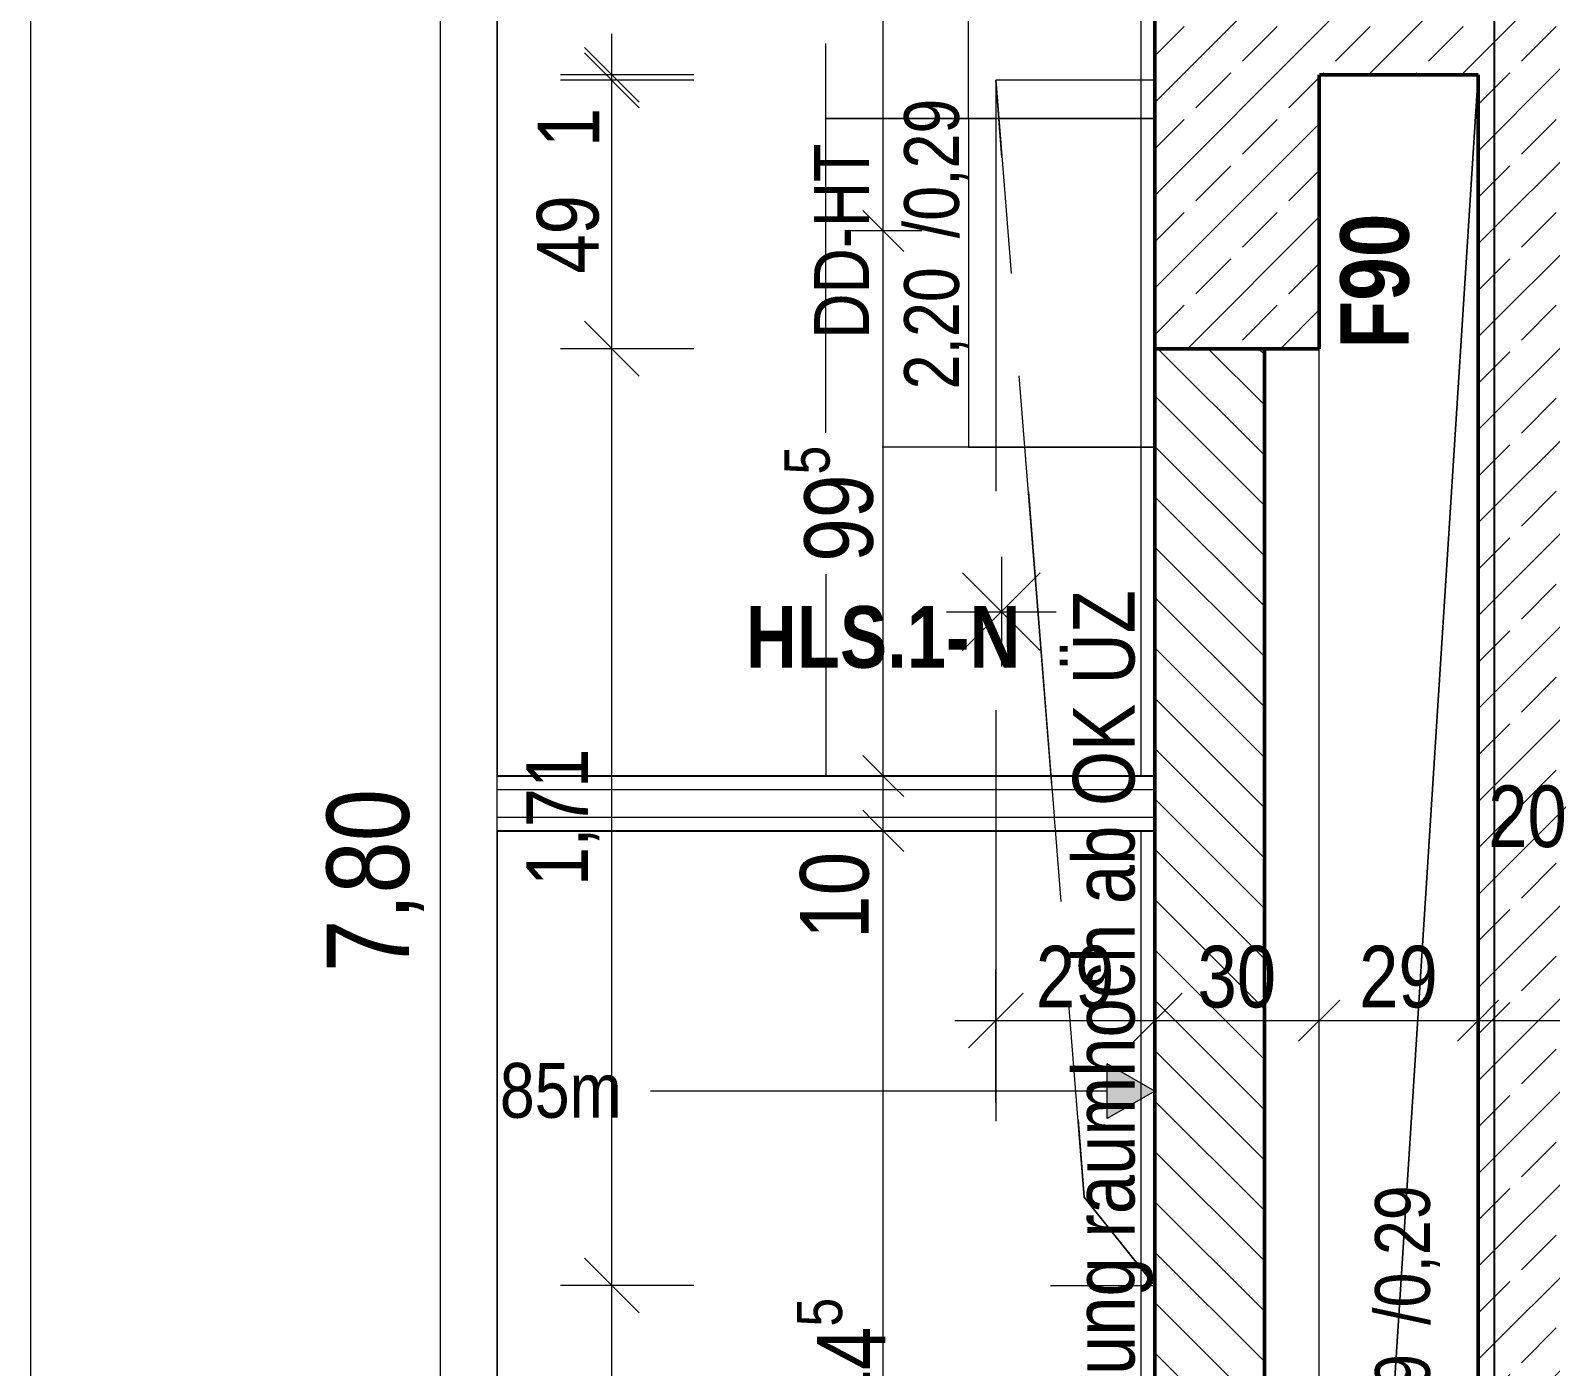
# Model space of a CAD drawing. Header units: centimetres. Extents: x 52.8 to 69.4, y 16.8 to 58.2.
# Drawn here: x 52.83 to 58.37, y 45.69 to 50.56 of the extents above; entities that cross this region are included whole.
import ezdxf
from ezdxf.xclip import XClip

# ---------------------------------------------------------------- set-up
doc = ezdxf.new("R2010")
doc.units = ezdxf.units.CM
doc.header["$MEASUREMENT"] = 0
doc.header["$XCLIPFRAME"] = 0
doc.set_wipeout_variables(frame=1)
for name, pattern in [('Achse', [50, 25, -12.5, 0, -12.5]), ('Strichlinie', [0.4, 0.3, -0.1]), ('Strichlinie_ eng', [0.23, 0.15, -0.08]), ('Wipeout_Contour', [100, 0, -100])]:
    doc.linetypes.add(name, pattern=pattern)
for name, color, linetype in [('6._6.OG mit 2x Wunschposition Steuerschränke (rot)_1_Achsen 50.gfb', 7, 'Continuous'), ('6._6.OG mit 2x Wunschposition Steuerschränke (rot)_1_Ausbauvariante Phantomplanung.gfb', 7, 'Continuous'), ('6._6.OG mit 2x Wunschposition Steuerschränke (rot)_1_Bemaßung 100.gfb', 7, 'Continuous'), ('6._6.OG mit 2x Wunschposition Steuerschränke (rot)_1_Bemaßung 50.gfb', 7, 'Continuous'), ('6._6.OG mit 2x Wunschposition Steuerschränke (rot)_1_Bodenbelag.gfb', 7, 'Continuous'), ('6._6.OG mit 2x Wunschposition Steuerschränke (rot)_1_Decken.gfb', 7, 'Continuous'), ('6._6.OG mit 2x Wunschposition Steuerschränke (rot)_1_Möblierung_ lose.gfb', 7, 'Continuous'), ('6._6.OG mit 2x Wunschposition Steuerschränke (rot)_1_Neubau_Wände innen TB.gfb', 7, 'Continuous'), ('6._6.OG mit 2x Wunschposition Steuerschränke (rot)_1_Neubau_Wände massiv.gfb', 7, 'Continuous'), ('6._6.OG mit 2x Wunschposition Steuerschränke (rot)_1_Raumstempel_gemeinsam.gfb', 7, 'Continuous'), ('6._6.OG mit 2x Wunschposition Steuerschränke (rot)_1_Raumstempel_TF.gfb', 7, 'Continuous'), ('6._6.OG mit 2x Wunschposition Steuerschränke (rot)_1_Text 1_50.gfb', 7, 'Continuous'), ('6._6.OG mit 2x Wunschposition Steuerschränke (rot)_1_Unterdecken.gfb', 7, 'Continuous'), ('6._6.OG mit 2x Wunschposition Steuerschränke (rot)_4_0', 7, 'Continuous'), ('6._6.OG mit 2x Wunschposition Steuerschränke (rot)_4_Bemaßung 100.gfb', 7, 'Continuous')]:
    doc.layers.add(name, color=color, linetype=linetype)
doc.styles.add('ERSTELLTER_STIL_2', font='ARIALNB.TTF')
doc.styles.add('ERSTELLTER_STIL_3', font='')
doc.styles.get('ERSTELLTER_STIL_3').set_extended_font_data('Arial Narrow')
pattern_1 = [(45, (42.56998, 24.06177), (-0.1697056, 0.1697056), []), (45, (42.48513, 24.14663), (-0.1697056, 0.1697056), [0.18, -0.06])]

# ---------------------------------------------------------------- blocks, each defined once
blk = doc.blocks.new('Zeichnung_2_1', base_point=(42.57, 24.0618))
at = {"layer": '6._6.OG mit 2x Wunschposition Steuerschränke (rot)_1_Bemaßung 50.gfb', "linetype": 'Continuous', "lineweight": 0, "true_color": 0x000000}
blk.add_hatch(color=18, dxfattribs=at).paths.add_polyline_path([(56.93, 46.6912), (56.7568, 46.7912), (56.7568, 46.5912)])
at = {"layer": '6._6.OG mit 2x Wunschposition Steuerschränke (rot)_1_Bemaßung 50.gfb', "color": 7, "linetype": 'Continuous', "lineweight": 13, "ltscale": 10}
for p, q in [((55.939, 49.8318), (55.939, 51.8518)), ((54.948, 50.4018), (54.948, 50.5518)), ((54.848, 50.5018), (55.048, 50.3018)), ((55.048, 50.2818), (54.848, 50.4818)), ((55.248, 50.4018), (54.7605, 50.4018)), ((55.248, 50.3818), (54.7605, 50.3818)), ((54.948, 50.3818), (54.948, 50.4018)), ((54.948, 49.4018), (54.948, 50.3818)), ((55.864, 49.9068), (56.014, 49.7568)), ((56.0796, 49.8318), (55.7984, 49.8318)), ((54.848, 49.5018), (55.048, 49.3018)), ((55.248, 49.4018), (54.7605, 49.4018)), ((56.93, 46.7614), (56.93, 47.2489)), ((56.35, 46.6489), (56.35, 47.1364)), ((56.93, 46.8082), (56.93, 47.0895)), ((57.53, 46.8082), (57.53, 47.0895)), ((56.45, 47.0489), (56.25, 46.8489)), ((56.83, 46.8489), (57.03, 47.0489)), ((57.005, 47.0239), (56.855, 46.8739)), ((57.605, 47.0239), (57.455, 46.8739)), ((56.2, 46.9489), (56.35, 46.9489)), ((56.35, 46.9489), (56.93, 46.9489)), ((56.8175, 46.9489), (56.93, 46.9489)), ((56.93, 46.9489), (57.08, 46.9489)), ((56.93, 46.9489), (57.53, 46.9489)), ((56.93, 46.6912), (56.7568, 46.7912)), ((56.7568, 46.5912), (56.7568, 46.7912)), ((55.3334, 46.6912), (55.09, 46.6912)), ((56.7568, 46.6912), (55.3334, 46.6912)), ((56.93, 46.6912), (56.7568, 46.5912)), ((54.848, 46.0818), (55.048, 45.8818)), ((55.248, 45.9818), (54.7605, 45.9818)), ((54.948, 44.2218), (54.948, 45.9818))]:
    blk.add_line(p, q, dxfattribs=at)
at = {"layer": '6._6.OG mit 2x Wunschposition Steuerschränke (rot)_1_Bodenbelag.gfb', "color": 7, "linetype": 'Continuous', "lineweight": 13, "ltscale": 10, "flags": 128}
blk.add_lwpolyline([(54.53, 53.8418), (56.93, 53.8418), (56.93, 47.8418), (54.53, 47.8418)], dxfattribs=at)
at = {"layer": '6._6.OG mit 2x Wunschposition Steuerschränke (rot)_1_Bodenbelag.gfb', "color": 8, "linetype": 'Continuous', "lineweight": 13, "ltscale": 10, "flags": 128}
blk.add_lwpolyline([(54.53, 47.6418), (56.93, 47.6418), (56.93, 41.2759)], dxfattribs=at)
at = {"layer": '6._6.OG mit 2x Wunschposition Steuerschränke (rot)_1_Decken.gfb', "color": 7, "linetype": 'Continuous', "lineweight": 13, "ltscale": 10, "flags": 128}
for points in [[(57.7153, 44.2165), (57.53, 43.8218), (57.53, 50.4018), (58.11, 50.4018)], [(58.11, 50.4018), (58.11, 43.8218), (57.53, 43.8218), (57.7153, 44.2165)]]:
    blk.add_lwpolyline(points, close=True, dxfattribs=at)
at = {"layer": '6._6.OG mit 2x Wunschposition Steuerschränke (rot)_1_Decken.gfb', "color": 7, "linetype": 'Strichlinie', "lineweight": 13, "ltscale": 10, "flags": 128}
blk.add_lwpolyline([(58.11, 43.7218), (57.53, 43.7218), (57.53, 50.4018), (58.11, 50.4018), (58.11, 45.7618), (58.11, 45.3618)], close=True, dxfattribs=at)
at = {"layer": '6._6.OG mit 2x Wunschposition Steuerschränke (rot)_1_Möblierung_ lose.gfb', "color": 7, "linetype": 'Continuous', "lineweight": 13, "ltscale": 10}
for p, q in [((55.73, 50.2418), (55.73, 51.4418)), ((56.93, 51.4418), (56.93, 50.2418)), ((56.93, 50.2418), (55.73, 50.2418)), ((55.73, 50.2418), (56.93, 50.2418)), ((55.73, 49.0418), (55.73, 50.2418)), ((56.93, 50.2418), (56.93, 49.0418)), ((56.93, 49.0418), (55.73, 49.0418)), ((56.93, 49.0418), (55.73, 49.0418)), ((56.37, 48.6418), (56.37, 48.2418)), ((56.2286, 48.5832), (56.5114, 48.3004)), ((56.5114, 48.5832), (56.2286, 48.3004)), ((56.17, 48.4418), (56.57, 48.4418))]:
    blk.add_line(p, q, dxfattribs=at)
at = {"layer": '6._6.OG mit 2x Wunschposition Steuerschränke (rot)_1_Möblierung_ lose.gfb', "color": 7, "linetype": 'Strichlinie_ eng', "lineweight": 13, "ltscale": 10}
for p, q in [((56.25, 50.2418), (56.25, 51.4418)), ((56.93, 51.4418), (56.93, 50.2418)), ((56.93, 50.2418), (56.25, 50.2418)), ((56.93, 50.2418), (56.25, 50.2418)), ((56.25, 50.2418), (56.25, 49.0418)), ((56.93, 49.0418), (56.93, 50.2418)), ((56.25, 49.0418), (56.93, 49.0418))]:
    blk.add_line(p, q, dxfattribs=at)
at = {"layer": '6._6.OG mit 2x Wunschposition Steuerschränke (rot)_1_Ausbauvariante Phantomplanung.gfb', "color": 9, "linetype": 'Continuous', "lineweight": 18, "insert": (56.0198, 45.2743), "char_height": 0.25, "attachment_point": 7, "rotation": 90, "style": 'ERSTELLTER_STIL_3'}
blk.add_mtext('\\A1;1,44{\\H0.66x;\\S5^  ;}', dxfattribs=at)
at = {"layer": '6._6.OG mit 2x Wunschposition Steuerschränke (rot)_1_Bemaßung 50.gfb', "color": 7, "linetype": 'Continuous', "lineweight": 13, "char_height": 0.225, "attachment_point": 7, "rotation": 90, "style": 'ERSTELLTER_STIL_3'}
for s, insert, width in [('\\A1;1', (54.903, 50.1378), 0.144), ('\\A1;49', (54.903, 49.6758), 0.288002)]:
    blk.add_mtext(s, dxfattribs=dict(at, insert=insert, width=width))
at = {"layer": '6._6.OG mit 2x Wunschposition Steuerschränke (rot)_1_Bemaßung 50.gfb', "color": 7, "linetype": 'Continuous', "lineweight": 13, "char_height": 0.225, "width": 0.288002, "attachment_point": 7, "style": 'ERSTELLTER_STIL_3'}
for s, insert in [('\\A1;29', (56.496, 46.9939)), ('\\A1;30', (57.086, 46.9939)), ('\\A1;29', (57.676, 46.9939))]:
    blk.add_mtext(s, dxfattribs=dict(at, insert=insert))
at = {"layer": '6._6.OG mit 2x Wunschposition Steuerschränke (rot)_1_Bemaßung 50.gfb', "color": 7, "linetype": 'Continuous', "lineweight": 13, "insert": (54.2145, 46.7942), "char_height": 0.2, "attachment_point": 1, "style": 'ERSTELLTER_STIL_3'}
blk.add_mtext('\\A1;\\pt0,2;+0,85m{\\H0.66x;\\S^  ;\\S^  ;\\S^  ;\\S^  ;\\S^  ;\\S^  ;\\S^  ;\\S^  ;\\S^  ;\\S^  ;\\S^  ;}', dxfattribs=at)
at = {"layer": '6._6.OG mit 2x Wunschposition Steuerschränke (rot)_1_Decken.gfb', "color": 7, "linetype": 'Continuous', "lineweight": 13, "insert": (56.2737, 49.7942), "char_height": 0.2, "attachment_point": 8, "rotation": 90, "line_spacing_factor": 0.985499, "style": 'ERSTELLTER_STIL_3'}
blk.add_mtext('\\A1;\\pt0;DD-HT\\P 2,20{\\H0.66x;\\S^  ;} /0,29{\\H0.66x;\\S^  ;\\S^  ;}', dxfattribs=at)
at = {"layer": '6._6.OG mit 2x Wunschposition Steuerschränke (rot)_1_Decken.gfb', "color": 7, "linetype": 'Continuous', "lineweight": 13, "insert": (57.9923, 45.3943), "char_height": 0.2, "attachment_point": 8, "rotation": 90, "style": 'ERSTELLTER_STIL_3'}
blk.add_mtext('\\A1;\\pt0;BD-TGA 3,29{\\H0.66x;\\S^  ;} /0,29{\\H0.66x;\\S^  ;\\S^  ;}', dxfattribs=at)
at = {"layer": '6._6.OG mit 2x Wunschposition Steuerschränke (rot)_1_Raumstempel_TF.gfb', "color": 7, "linetype": 'Continuous', "lineweight": 13, "insert": (55.4377, 48.234), "char_height": 0.225, "attachment_point": 7, "style": 'ERSTELLTER_STIL_2'}
blk.add_mtext('\\A1;HLS.1-N', dxfattribs=at)
at = {"layer": '6._6.OG mit 2x Wunschposition Steuerschränke (rot)_1_Text 1_50.gfb', "color": 7, "linetype": 'Continuous', "lineweight": 13, "insert": (57.6071, 49.4018), "char_height": 0.25, "attachment_point": 1, "rotation": 90, "style": 'ERSTELLTER_STIL_2'}
blk.add_mtext('\\A1;F90', dxfattribs=at)
at = {"color": 254, "linetype": 'Wipeout_Contour', "lineweight": 0, "ltscale": 293.735454}
blk.add_wipeout([(54.53, 47.7918), (56.93, 47.7918), (56.93, 47.8418), (54.53, 47.8418)], dxfattribs=at).dxf.layer = '6._6.OG mit 2x Wunschposition Steuerschränke (rot)_1_Neubau_Wände innen TB.gfb'
at = {"color": 254, "linetype": 'Wipeout_Contour', "lineweight": 0, "ltscale": 293.345063}
blk.add_wipeout([(54.53, 47.6418), (56.93, 47.6418), (56.93, 47.6918), (54.53, 47.6918)], dxfattribs=at).dxf.layer = '6._6.OG mit 2x Wunschposition Steuerschränke (rot)_1_Neubau_Wände innen TB.gfb'
at = {"layer": '6._6.OG mit 2x Wunschposition Steuerschränke (rot)_1_Ausbauvariante Phantomplanung.gfb', "color": 9, "linetype": 'Continuous', "lineweight": 18, "ltscale": 10}
for p, q in [((56.0796, 47.6418), (55.7984, 47.6418)), ((55.939, 44.7546), (55.939, 47.6418))]:
    blk.add_line(p, q, dxfattribs=at)
at = {"layer": '6._6.OG mit 2x Wunschposition Steuerschränke (rot)_1_Ausbauvariante Phantomplanung.gfb', "color": 9, "linetype": 'Continuous', "lineweight": 18, "ltscale": 10, "flags": 128}
blk.add_lwpolyline([(54.53, 42.6451), (56.88, 42.6451), (56.88, 47.6418), (54.53, 47.6418)], dxfattribs=at)
at = {"layer": '6._6.OG mit 2x Wunschposition Steuerschränke (rot)_1_Bemaßung 50.gfb', "color": 7, "linetype": 'Continuous', "lineweight": 13, "ltscale": 10}
for p, q in [((55.939, 47.8418), (55.939, 49.8318)), ((56.0796, 47.8418), (55.7984, 47.8418)), ((56.0796, 47.6418), (55.7984, 47.6418)), ((55.939, 47.5293), (55.939, 47.6418))]:
    blk.add_line(p, q, dxfattribs=at)
at = {"layer": '6._6.OG mit 2x Wunschposition Steuerschränke (rot)_1_Möblierung_ lose.gfb', "color": 7, "linetype": 'Continuous', "lineweight": 13, "ltscale": 10}
for p, q in [((55.73, 49.0418), (55.73, 47.8418)), ((56.93, 47.8418), (56.93, 49.0418)), ((55.73, 47.8418), (56.93, 47.8418))]:
    blk.add_line(p, q, dxfattribs=at)
at = {"layer": '6._6.OG mit 2x Wunschposition Steuerschränke (rot)_1_Neubau_Wände innen TB.gfb', "color": 7, "linetype": 'Continuous', "lineweight": 25, "ltscale": 10, "flags": 128}
for points in [[(56.93, 47.8418), (54.53, 47.8418)], [(54.53, 47.6418), (56.93, 47.6418)]]:
    blk.add_lwpolyline(points, dxfattribs=at)
at = {"layer": '6._6.OG mit 2x Wunschposition Steuerschränke (rot)_1_Unterdecken.gfb', "color": 7, "linetype": 'Continuous', "lineweight": 13, "ltscale": 10, "flags": 128}
blk.add_lwpolyline([(54.53, 47.8418), (56.88, 47.8418), (56.88, 53.8418), (54.53, 53.8418)], dxfattribs=at)
at = {"color": 254, "linetype": 'Wipeout_Contour', "lineweight": 0, "ltscale": 293.539863}
blk.add_wipeout([(54.53, 47.6918), (56.93, 47.6918), (56.93, 47.7918), (54.53, 47.7918)], dxfattribs=at).dxf.layer = '6._6.OG mit 2x Wunschposition Steuerschränke (rot)_1_Neubau_Wände innen TB.gfb'
at = {"layer": '6._6.OG mit 2x Wunschposition Steuerschränke (rot)_1_Ausbauvariante Phantomplanung.gfb', "color": 9, "linetype": 'Continuous', "lineweight": 18, "ltscale": 10}
for p, q in [((56.014, 47.5668), (55.864, 47.7168)), ((55.939, 47.6418), (55.939, 47.7543))]:
    blk.add_line(p, q, dxfattribs=at)
at = {"layer": '6._6.OG mit 2x Wunschposition Steuerschränke (rot)_1_Bemaßung 50.gfb', "color": 7, "linetype": 'Continuous', "lineweight": 13, "ltscale": 10}
for p, q in [((54.948, 45.9818), (54.948, 49.4018)), ((55.864, 47.9168), (56.014, 47.7668)), ((55.939, 47.6418), (55.939, 47.8418)), ((55.864, 47.7168), (56.014, 47.5668))]:
    blk.add_line(p, q, dxfattribs=at)
at = {"layer": '6._6.OG mit 2x Wunschposition Steuerschränke (rot)_1_Decken.gfb', "color": 8, "linetype": 'Strichlinie', "lineweight": 13, "ltscale": 10, "flags": 128}
for points in [[(69.4002, 56.0418), (69.17, 56.0418), (69.17, 56.6418), (66.17, 56.6418), (66.17, 56.0418), (65.77, 56.0418), (65.77, 56.6418), (62.77, 56.6418), (62.77, 56.0418), (59.77, 56.0418), (59.77, 56.4418), (58.57, 56.4418), (58.57, 56.0418), (56.93, 56.0418), (56.93, 41.2759)], [(56.93, 41.2759), (56.93, 55.0418), (54.53, 55.0418)]]:
    blk.add_lwpolyline(points, dxfattribs=at)
at = {"layer": '6._6.OG mit 2x Wunschposition Steuerschränke (rot)_1_Decken.gfb', "color": 7, "linetype": 'Strichlinie', "lineweight": 13, "ltscale": 10, "flags": 128}
blk.add_lwpolyline([(69.4002, 56.0418), (56.93, 56.0418), (56.93, 41.2759)], dxfattribs=at)
at = {"layer": '6._6.OG mit 2x Wunschposition Steuerschränke (rot)_1_Neubau_Wände innen TB.gfb', "color": 7, "linetype": 'Continuous', "lineweight": 13, "ltscale": 10}
for p, q in [((56.93, 47.7918), (54.53, 47.7918)), ((54.53, 47.6918), (56.93, 47.6918))]:
    blk.add_line(p, q, dxfattribs=at)
at = {"layer": '6._6.OG mit 2x Wunschposition Steuerschränke (rot)_1_Neubau_Wände innen TB.gfb', "color": 7, "linetype": 'Continuous', "lineweight": 13, "ltscale": 10, "flags": 128}
for points in [[(56.93, 47.7918), (56.93, 47.8418)], [(56.93, 47.6918), (56.93, 47.7918)], [(56.93, 47.6418), (56.93, 47.6918)]]:
    blk.add_lwpolyline(points, dxfattribs=at)
at = {"layer": '6._6.OG mit 2x Wunschposition Steuerschränke (rot)_1_Bemaßung 50.gfb', "color": 7, "linetype": 'Continuous', "lineweight": 13, "insert": (54.903, 47.4398), "char_height": 0.225, "width": 0.504002, "attachment_point": 7, "rotation": 90, "style": 'ERSTELLTER_STIL_3'}
blk.add_mtext('\\A1;1,71', dxfattribs=at)
at = {"layer": '6._6.OG mit 2x Wunschposition Steuerschränke (rot)_1_Text 1_50.gfb', "color": 7, "linetype": 'Continuous', "lineweight": 13, "insert": (56.9239, 44.2218), "char_height": 0.225, "attachment_point": 7, "rotation": 90, "style": 'ERSTELLTER_STIL_3'}
blk.add_mtext('\\A1;Montageöffnung raumhoch ab OK ÜZ', dxfattribs=at)
at = {"color": 254, "linetype": 'Wipeout_Contour', "lineweight": 0, "ltscale": 301.849842}
blk.add_wipeout([(55.934, 50.5168), (55.934, 51.1668), (55.594, 51.1668), (55.594, 50.5168)], dxfattribs=at).dxf.layer = '6._6.OG mit 2x Wunschposition Steuerschränke (rot)_1_Bemaßung 50.gfb'
at = {"color": 254, "linetype": 'Wipeout_Contour', "lineweight": 0, "ltscale": 296.506087}
blk.add_wipeout([(55.934, 48.579), (55.934, 49.0946), (55.594, 49.0946), (55.594, 48.579)], dxfattribs=at).dxf.layer = '6._6.OG mit 2x Wunschposition Steuerschränke (rot)_1_Bemaßung 50.gfb'
at = {"color": 254, "linetype": 'Wipeout_Contour', "lineweight": 0, "ltscale": 292.769566}
blk.add_wipeout([(55.934, 47.2018), (55.934, 47.6118), (55.594, 47.6118), (55.594, 47.2018)], dxfattribs=at).dxf.layer = '6._6.OG mit 2x Wunschposition Steuerschränke (rot)_1_Bemaßung 50.gfb'
at = {"color": 254, "linetype": 'Wipeout_Contour', "lineweight": 0, "ltscale": 314.211258}
blk.add_wipeout([(57.53, 50.4018), (62.61, 50.4018), (62.61, 50.8018), (57.53, 50.8018)], dxfattribs=at).dxf.layer = '6._6.OG mit 2x Wunschposition Steuerschränke (rot)_1_Neubau_Wände massiv.gfb'
at = {"layer": '6._6.OG mit 2x Wunschposition Steuerschränke (rot)_1_Neubau_Wände massiv.gfb', "linetype": 'Continuous', "lineweight": 0, "true_color": 0x000000}
h = blk.add_hatch(dxfattribs=at)
h.set_pattern_fill('BETON__STAHLBETON_0001', color=18, style=0, pattern_type=2)
h.set_pattern_definition(pattern_1)
h.paths.add_polyline_path([(57.53, 50.4018), (62.61, 50.4018), (62.61, 50.8018), (57.53, 50.8018)])
at = {"layer": '6._6.OG mit 2x Wunschposition Steuerschränke (rot)_1_Neubau_Wände massiv.gfb', "color": 7, "linetype": 'Continuous', "lineweight": 50, "ltscale": 10, "flags": 128}
blk.add_lwpolyline([(57.53, 50.4018), (58.11, 50.4018)], dxfattribs=at)
at = {"layer": '6._6.OG mit 2x Wunschposition Steuerschränke (rot)_1_Bemaßung 50.gfb', "color": 7, "linetype": 'Continuous', "lineweight": 13, "insert": (55.9741, 48.624), "char_height": 0.25, "attachment_point": 7, "rotation": 90, "style": 'ERSTELLTER_STIL_3'}
blk.add_mtext('\\A1;99{\\H0.66x;\\S5^  ;}', dxfattribs=at)
at = {"layer": '6._6.OG mit 2x Wunschposition Steuerschränke (rot)_1_Bemaßung 50.gfb', "color": 7, "linetype": 'Continuous', "lineweight": 13, "insert": (55.889, 47.2468), "char_height": 0.25, "width": 0.320003, "attachment_point": 7, "rotation": 90, "style": 'ERSTELLTER_STIL_3'}
blk.add_mtext('\\A1;10', dxfattribs=at)
at = {"color": 254, "linetype": 'Wipeout_Contour', "lineweight": 0, "ltscale": 310.532797}
blk.add_wipeout([(56.93, 49.4018), (57.53, 49.4018), (57.53, 55.4418), (56.93, 55.4418)], dxfattribs=at).dxf.layer = '6._6.OG mit 2x Wunschposition Steuerschränke (rot)_1_Neubau_Wände massiv.gfb'
at = {"color": 254, "linetype": 'Wipeout_Contour', "lineweight": 0, "ltscale": 299.870949}
blk.add_wipeout([(58.11, 50.4018), (58.11, 43.7218), (58.51, 43.7218), (58.51, 50.4018)], dxfattribs=at).dxf.layer = '6._6.OG mit 2x Wunschposition Steuerschränke (rot)_1_Neubau_Wände massiv.gfb'
at = {"layer": '6._6.OG mit 2x Wunschposition Steuerschränke (rot)_1_Neubau_Wände massiv.gfb', "linetype": 'Continuous', "lineweight": 0, "true_color": 0x000000}
h = blk.add_hatch(dxfattribs=at)
h.set_pattern_fill('BETON__STAHLBETON_0001', color=18, style=0, pattern_type=2)
h.set_pattern_definition(pattern_1)
h.paths.add_polyline_path([(56.93, 49.4018), (57.53, 49.4018), (57.53, 55.4418), (56.93, 55.4418)])
h = blk.add_hatch(dxfattribs=at)
h.set_pattern_fill('BETON__STAHLBETON_0001', color=18, style=0, pattern_type=2)
h.set_pattern_definition(pattern_1)
h.paths.add_polyline_path([(58.11, 50.4018), (58.11, 43.7218), (58.51, 43.7218), (58.51, 50.4018)])
h = blk.add_hatch(dxfattribs=at)
h.set_pattern_fill('MW_KALKSANDSTEIN_0001', color=18, style=0, pattern_type=2)
h.set_pattern_definition([(135, (42.56998, 24.06177), (0.0919239, 0.0919239), [])])
h.paths.add_polyline_path([(57.33, 44.2218), (57.33, 49.4018), (56.93, 49.4018), (56.93, 44.2218)])
at = {"layer": '6._6.OG mit 2x Wunschposition Steuerschränke (rot)_1_Achsen 50.gfb', "color": 7, "linetype": 'Achse', "lineweight": 25, "ltscale": 10}
blk.add_line((58.17, 41.2759), (58.17, 57.6149), dxfattribs=at)
blk.add_line((58.17, 41.2759), (58.17, 57.6149), dxfattribs=at)
at = {"layer": '6._6.OG mit 2x Wunschposition Steuerschränke (rot)_1_Bemaßung 50.gfb', "color": 7, "linetype": 'Continuous', "lineweight": 13, "ltscale": 10}
for p, q in [((58.11, 46.8082), (58.11, 47.0895)), ((58.185, 47.0239), (58.035, 46.8739)), ((57.53, 46.9489), (58.11, 46.9489)), ((58.11, 46.9489), (58.51, 46.9489))]:
    blk.add_line(p, q, dxfattribs=at)
at = {"layer": '6._6.OG mit 2x Wunschposition Steuerschränke (rot)_1_Decken.gfb', "color": 7, "linetype": 'Strichlinie_ eng', "lineweight": 13, "ltscale": 10, "flags": 128}
for points in [[(56.6727, 46.3045), (56.93, 45.9818), (56.93, 50.3818), (56.35, 50.3818)], [(56.35, 50.3818), (56.35, 45.9818), (56.93, 45.9818), (56.6727, 46.3045)]]:
    blk.add_lwpolyline(points, close=True, dxfattribs=at)
at = {"layer": '6._6.OG mit 2x Wunschposition Steuerschränke (rot)_1_Neubau_Wände massiv.gfb', "color": 7, "linetype": 'Continuous', "lineweight": 50, "ltscale": 10}
for p, q in [((56.93, 49.4018), (57.07, 49.4018)), ((56.93, 49.4018), (57.07, 49.4018)), ((57.07, 49.4018), (57.53, 49.4018)), ((57.07, 49.4018), (57.53, 49.4018))]:
    blk.add_line(p, q, dxfattribs=at)
at = {"layer": '6._6.OG mit 2x Wunschposition Steuerschränke (rot)_1_Neubau_Wände massiv.gfb', "color": 7, "linetype": 'Continuous', "lineweight": 13, "ltscale": 10}
for p, q in [((56.93, 44.2218), (56.93, 49.4018)), ((57.53, 44.2218), (57.53, 49.4018))]:
    blk.add_line(p, q, dxfattribs=at)
at = {"layer": '6._6.OG mit 2x Wunschposition Steuerschränke (rot)_1_Neubau_Wände massiv.gfb', "color": 7, "linetype": 'Continuous', "lineweight": 50, "ltscale": 10, "flags": 128}
for points in [[(56.93, 55.4418), (56.93, 49.4018)], [(57.53, 49.4018), (57.53, 50.4018)], [(58.11, 50.4018), (58.11, 43.7218)], [(57.33, 49.4018), (56.93, 49.4018)], [(56.93, 49.4018), (56.93, 44.2218)], [(57.33, 44.2218), (57.33, 49.4018)]]:
    blk.add_lwpolyline(points, dxfattribs=at)
at = {"layer": '6._6.OG mit 2x Wunschposition Steuerschränke (rot)_1_Bemaßung 100.gfb', "color": 7, "linetype": 'Continuous', "lineweight": 13, "insert": (58.147, 47.5791), "char_height": 0.225, "width": 0.288002, "attachment_point": 7, "style": 'ERSTELLTER_STIL_3'}
blk.add_mtext('\\A1;20', dxfattribs=at)
blk = doc.blocks.new('Zeichnung_5_4', base_point=(68.3433, 24.0618))
at = {"layer": '6._6.OG mit 2x Wunschposition Steuerschränke (rot)_4_Bemaßung 100.gfb', "color": 7, "linetype": 'Continuous', "lineweight": 13, "ltscale": 10}
blk.add_line((54.3233, 41.2759), (54.3233, 55.2618), dxfattribs=at)
blk.add_line((54.3233, 41.2759), (54.3233, 55.2618), dxfattribs=at)
at = {"layer": '6._6.OG mit 2x Wunschposition Steuerschränke (rot)_4_Bemaßung 100.gfb', "color": 7, "linetype": 'Continuous', "lineweight": 13, "insert": (54.2633, 47.1258), "char_height": 0.3, "width": 0.672003, "attachment_point": 7, "rotation": 90, "style": 'ERSTELLTER_STIL_3'}
blk.add_mtext('\\A1;7,80', dxfattribs=at)

msp = doc.modelspace()

# ---------------------------------------------------------------- linework, layer by layer
at = {"layer": '6._6.OG mit 2x Wunschposition Steuerschränke (rot)_1_Raumstempel_gemeinsam.gfb', "color": 7, "linetype": 'Continuous', "lineweight": 13, "ltscale": 10, "flags": 128}
msp.add_lwpolyline([(54.53, 41.2759), (69.4002, 41.2759), (69.4002, 57.6149), (54.53, 57.6149)], close=True, dxfattribs=at)

# ---------------------------------------------------------------- next in the draw order: block references
at = {"color": 7, "linetype": 'Continuous', "lineweight": 13, "ltscale": 10}
ref = msp.add_blockref('Zeichnung_2_1', (42.57, 24.0618), dxfattribs=at)
XClip(ref).set_block_clipping_path([(54.5300182444, 41.2759269262), (69.4001759032, 57.6149247779)])

# ---------------------------------------------------------------- next in the draw order: linework, layer by layer
at = {"layer": '6._6.OG mit 2x Wunschposition Steuerschränke (rot)_4_0', "color": 7, "linetype": 'Continuous', "lineweight": 13, "ltscale": 10, "flags": 128}
msp.add_lwpolyline([(52.8263, 41.2759), (54.53, 41.2759), (54.53, 57.6149), (52.8263, 57.6149)], close=True, dxfattribs=at)

# ---------------------------------------------------------------- next in the draw order: block references
at = {"color": 7, "linetype": 'Continuous', "lineweight": 13, "ltscale": 10}
ref = msp.add_blockref('Zeichnung_5_4', (68.3433, 24.0618), dxfattribs=at)
XClip(ref).set_block_clipping_path([(52.8262792192, 41.2759269262), (54.5300182444, 57.6149247779)])

doc.saveas('drawing.dxf')
